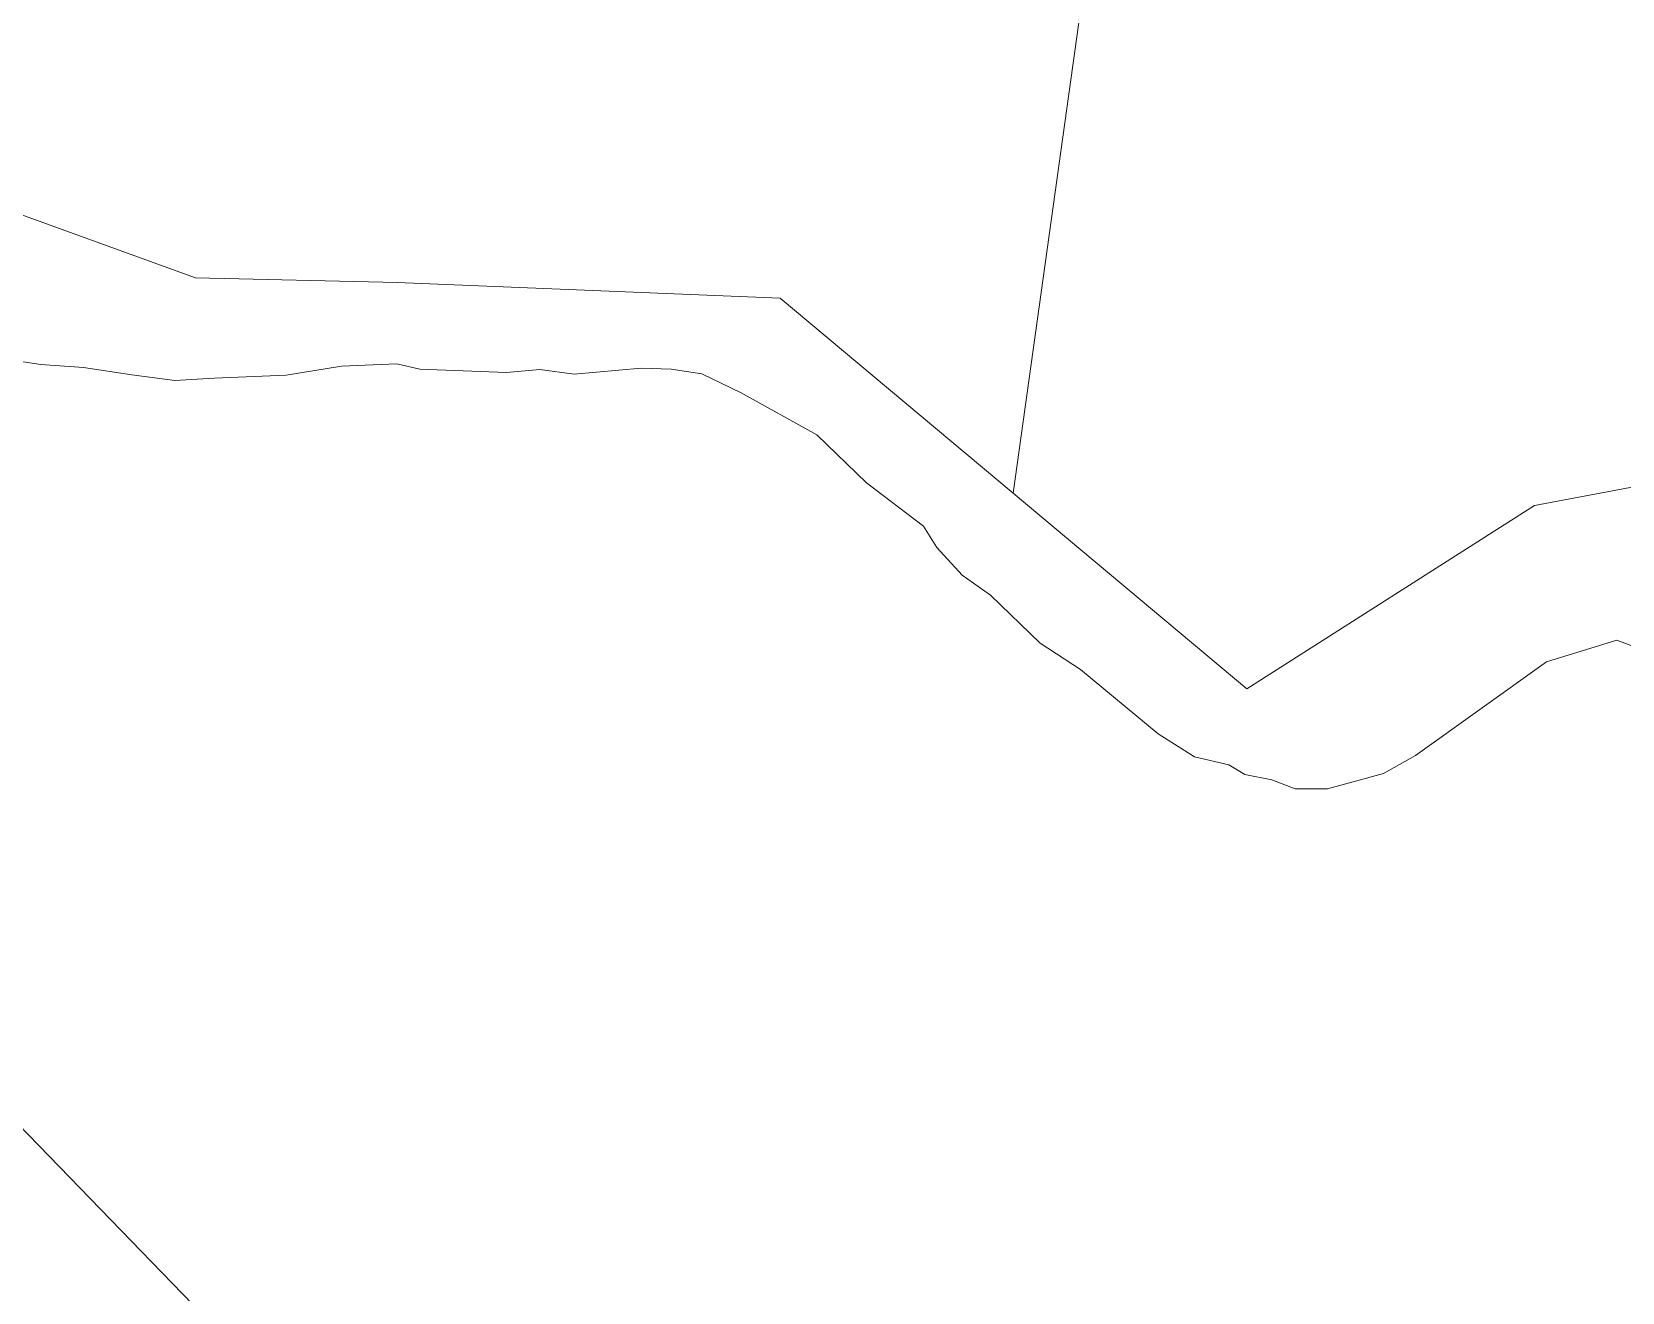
# Model space of a CAD drawing. Header units: metres. Extents: x 267914 to 271639, y 6093026 to 6094842.
# Drawn here: x 270107.9 to 270504, y 6093675.7 to 6093989.7 of the extents above; entities that cross this region are included whole.
import ezdxf

# ---------------------------------------------------------------- set-up
doc = ezdxf.new("R2010")
doc.units = ezdxf.units.M
doc.layers.add('Cadastre Land Parcels_SP_EXT', color=9, linetype='Continuous', lineweight=5)

msp = doc.modelspace()

# ---------------------------------------------------------------- linework, layer by layer
at = {"layer": 'Cadastre Land Parcels_SP_EXT', "linetype": 'Continuous'}
for points in [[(270155.62441, 6094040.46977), (270158.20867, 6094062.4176), (270004.00668, 6094077.5019), (270044.16508, 6093966.20642), (270148.71141, 6093928.3922), (270198.93425, 6093927.2459), (270294.27712, 6093923.27827), (270352.30511, 6093874.71017), (270374.61166, 6094034.86772), (270286.76037, 6094047.15496), (270222.87, 6094056.0914), (270210.97787, 6094057.25527), (270187.25014, 6094059.57621), (270184.60679, 6094037.09361), (270155.62441, 6094040.46977)], [(270642.22743, 6093997.43359), (270374.61166, 6094034.86772), (270352.30511, 6093874.71017), (270410.54184, 6093825.96788), (270482.14426, 6093871.67753), (270536.88451, 6093881.9386), (270572.05777, 6093888.53122), (270671.50969, 6093866.38447), (270723.80508, 6093763.90909), (270794.73202, 6093730.97666), (270818.25455, 6093717.09501), (270865.33301, 6093693.86), (270905.76506, 6093733.34406), (270955.29457, 6093772.12455), (271042.75217, 6093822.27027), (271057.51962, 6093939.34403), (270683.60543, 6093991.64745), (270642.22743, 6093997.43359)]]:
    msp.add_lwpolyline(points, close=True, dxfattribs=at)
for points in [[(270509.44372, 6093835.53624), (270502.69387, 6093838.1447), (270485.15287, 6093832.69105), (270452.54939, 6093809.37141), (270444.58691, 6093804.92572), (270430.64484, 6093801.07212), (270422.54686, 6093801.08493), (270416.71055, 6093803.36038), (270410.04126, 6093804.62848), (270406.05719, 6093807.07053), (270397.44361, 6093809.09714), (270388.45435, 6093814.82189), (270369.08787, 6093830.81142), (270359.08155, 6093837.37789), (270346.66296, 6093849.32814), (270339.62046, 6093854.29341), (270333.31855, 6093861.19404), (270329.98152, 6093866.49144), (270315.80343, 6093877.34902), (270303.38563, 6093889.29715), (270284.57793, 6093899.73922), (270274.75729, 6093904.45759), (270267.16227, 6093905.64231), (270259.6601, 6093905.90201), (270242.99014, 6093904.40759), (270234.46852, 6093905.50999), (270226.13354, 6093904.76331), (270204.55282, 6093905.6265), (270198.81085, 6093906.97781), (270184.9981, 6093906.407), (270171.26123, 6093904.10461), (270153.33695, 6093903.41094), (270143.51825, 6093902.82936), (270132.83186, 6093904.2069), (270132.83186, 6093904.2069), (270120.74142, 6093906.01922), (270110.13877, 6093906.80282), (270100.85006, 6093908.193)], [(270076.26241, 6093746.589), (270148.0347, 6093672.62475)]]:
    msp.add_lwpolyline(points, dxfattribs=at)

doc.saveas('drawing.dxf')
